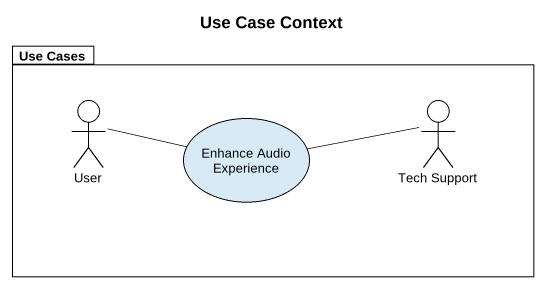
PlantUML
@startuml
title Use Case Context
package "Use Cases" as Use_Cases {
  actor User
  actor "Tech Support" as Tech_Support
  usecase "Enhance Audio Experience" as Enhance_Audio_Experience
}
Enhance_Audio_Experience -left- User
Enhance_Audio_Experience -right- Tech_Support
@enduml
